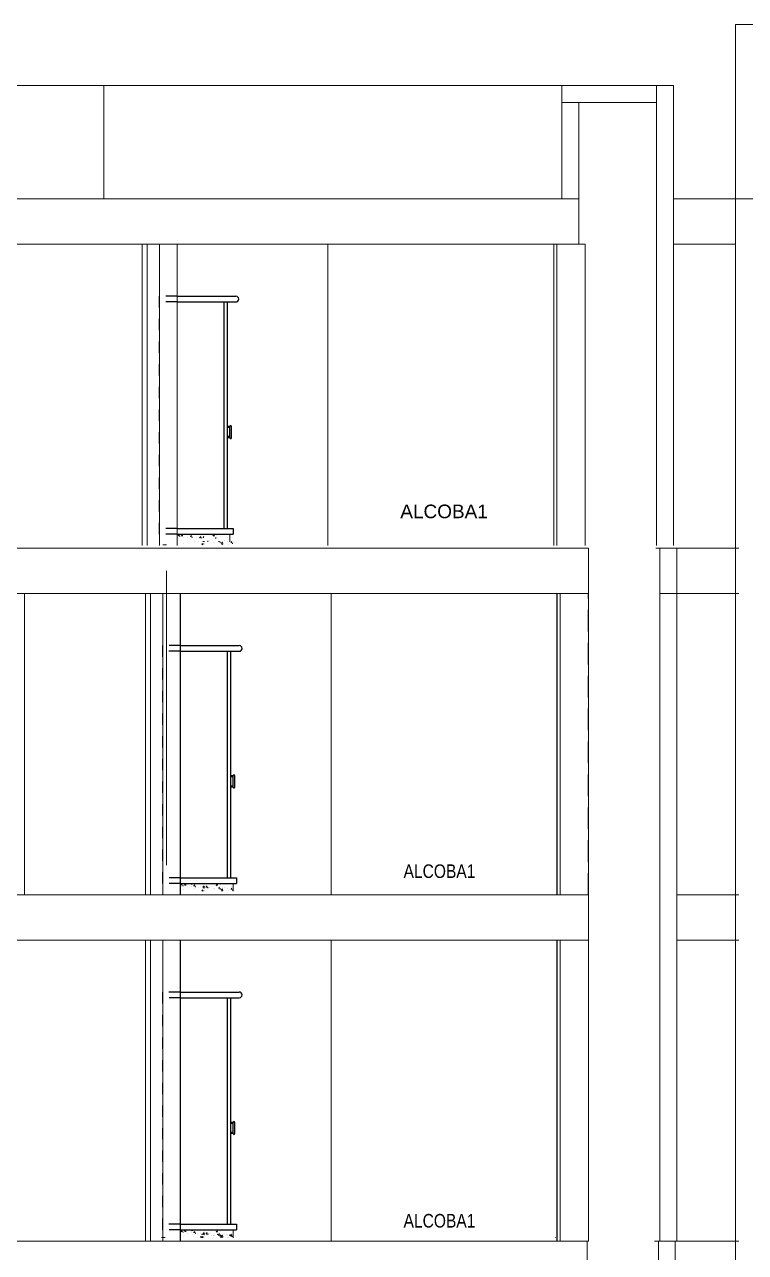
# Model space of a CAD drawing. Extents: x 1270 to 1442, y 932 to 1016.
# Drawn here: x 1414 to 1420.36, y 987.33 to 998.18 of the extents above; entities that cross this region are included whole.
import ezdxf

# ---------------------------------------------------------------- set-up
doc = ezdxf.new("R2010")
doc.units = 0
doc.header["$MEASUREMENT"] = 0
doc.linetypes.add('HIDDEN', pattern=[9.525, 6.35, -3.175])
doc.linetypes.add('HIDDEN2', pattern=[4.7625, 3.175, -1.5875])
doc.layers.add('arquitecturapasito', color=252, linetype='Continuous', lineweight=5)
doc.styles.add('MtXpl_Arial_Narrow', font='')
doc.styles.get("Standard").update_dxf_attribs({"font": 'arial.ttf'})
doc.styles.get('MtXpl_Arial_Narrow').set_extended_font_data('Arial Narrow')

msp = doc.modelspace()

# ---------------------------------------------------------------- linework, layer by layer
at = {"linetype": 'HIDDEN2', "ltscale": 0.03}
for p, q in [((1415.189, 993.677), (1415.189, 995.777)), ((1415.344, 995.777), (1415.189, 995.777)), ((1415.344, 995.727), (1415.189, 995.727)), ((1415.344, 993.727), (1415.189, 993.727)), ((1415.344, 993.677), (1415.189, 993.677)), ((1415.218, 990.592), (1415.218, 992.692)), ((1415.373, 992.692), (1415.218, 992.692)), ((1415.372, 992.642), (1415.218, 992.642)), ((1415.373, 990.642), (1415.218, 990.642)), ((1415.373, 990.592), (1415.218, 990.592)), ((1415.218, 987.532), (1415.218, 989.632)), ((1415.372, 989.632), (1415.218, 989.632)), ((1415.373, 989.582), (1415.218, 989.582)), ((1415.372, 987.582), (1415.218, 987.582)), ((1415.373, 987.532), (1415.218, 987.532))]:
    msp.add_line(p, q, dxfattribs=at)
for p, q in [((1415.344, 995.777), (1415.864, 995.777)), ((1415.344, 995.727), (1415.864, 995.727)), ((1415.759, 993.727), (1415.759, 995.727)), ((1415.789, 993.727), (1415.789, 995.727)), ((1415.889, 995.752), (1415.889, 995.752)), ((1415.809, 994.627), (1415.789, 994.627)), ((1415.809, 994.617), (1415.789, 994.617)), ((1415.809, 994.527), (1415.809, 994.627)), ((1415.824, 994.527), (1415.824, 994.627)), ((1415.809, 994.537), (1415.789, 994.537)), ((1415.809, 994.527), (1415.789, 994.527)), ((1415.344, 993.727), (1415.839, 993.727)), ((1415.344, 993.677), (1415.839, 993.677)), ((1415.839, 993.727), (1415.839, 993.677)), ((1415.373, 992.692), (1415.893, 992.692)), ((1415.918, 992.667), (1415.918, 992.667)), ((1415.372, 992.642), (1415.893, 992.642)), ((1415.788, 990.642), (1415.788, 992.642)), ((1415.818, 990.642), (1415.818, 992.642)), ((1415.838, 991.542), (1415.818, 991.542)), ((1415.838, 991.532), (1415.818, 991.532)), ((1415.838, 991.442), (1415.838, 991.542)), ((1415.853, 991.442), (1415.853, 991.542)), ((1415.838, 991.452), (1415.818, 991.452)), ((1415.838, 991.442), (1415.818, 991.442)), ((1415.372, 990.642), (1415.868, 990.642)), ((1415.868, 990.642), (1415.868, 990.592)), ((1415.372, 990.592), (1415.868, 990.592)), ((1415.372, 989.632), (1415.893, 989.632)), ((1415.372, 989.582), (1415.893, 989.582)), ((1415.788, 987.582), (1415.788, 989.582)), ((1415.818, 987.582), (1415.818, 989.582)), ((1415.918, 989.607), (1415.918, 989.607)), ((1415.838, 988.482), (1415.818, 988.482)), ((1415.838, 988.472), (1415.818, 988.472)), ((1415.838, 988.382), (1415.838, 988.482)), ((1415.853, 988.382), (1415.853, 988.482)), ((1415.838, 988.392), (1415.818, 988.392)), ((1415.838, 988.382), (1415.818, 988.382)), ((1415.372, 987.582), (1415.868, 987.582)), ((1415.868, 987.582), (1415.868, 987.532)), ((1415.373, 987.532), (1415.868, 987.532))]:
    msp.add_line(p, q)
for centre, radius, start, end in [((1415.864, 995.752), 0.025, 0, 90), ((1415.864, 995.752), 0.025, 270, 0), ((1415.817, 994.627), 0.0075, 0, 180), ((1415.817, 994.527), 0.0075, 180, 0), ((1415.893, 992.667), 0.025, 0, 90), ((1415.893, 992.667), 0.025, 270, 0), ((1415.846, 991.542), 0.0075, 0, 180), ((1415.846, 991.442), 0.0075, 180, 0), ((1415.893, 989.607), 0.025, 0, 90), ((1415.893, 989.607), 0.025, 270, 0), ((1415.846, 988.482), 0.0075, 0, 180), ((1415.846, 988.382), 0.0075, 180, 0)]:
    msp.add_arc(centre, radius, start, end)
at = {"layer": 'arquitecturapasito', "color": 252}
for p, q in [((1420.276, 975.911), (1420.276, 998.176)), ((1407.725, 997.637), (1418.743, 997.637)), ((1414.698, 997.637), (1414.698, 996.637)), ((1414.698, 997.637), (1414.698, 996.934)), ((1418.743, 997.637), (1418.743, 996.637)), ((1418.743, 997.637), (1419.577, 997.637)), ((1419.577, 997.637), (1419.727, 997.637)), ((1419.577, 997.637), (1419.577, 996.637)), ((1419.727, 997.637), (1419.727, 996.637)), ((1418.743, 997.487), (1419.577, 997.487)), ((1418.893, 997.487), (1418.893, 996.237)), ((1407.725, 996.637), (1418.893, 996.637)), ((1410.193, 996.637), (1418.893, 996.637)), ((1419.577, 993.577), (1419.577, 996.647)), ((1419.727, 993.577), (1419.727, 996.647)), ((1419.727, 996.637), (1420.276, 996.637)), ((1413.818, 996.237), (1418.947, 996.237)), ((1415.035, 996.237), (1415.035, 993.577)), ((1415.08, 993.577), (1415.08, 996.237)), ((1415.189, 996.237), (1415.189, 993.577)), ((1415.344, 993.577), (1415.344, 996.237)), ((1415.344, 993.577), (1415.344, 996.237)), ((1416.676, 996.237), (1416.676, 993.577)), ((1418.67, 993.577), (1418.67, 996.237)), ((1418.671, 993.577), (1418.671, 996.237)), ((1418.697, 996.237), (1418.697, 993.577)), ((1418.947, 996.237), (1418.947, 993.577)), ((1418.947, 996.237), (1418.947, 993.577)), ((1418.947, 993.577), (1418.947, 996.237)), ((1418.947, 993.577), (1418.947, 996.237)), ((1419.577, 996.237), (1419.577, 993.577)), ((1419.727, 996.237), (1420.276, 996.237)), ((1419.727, 996.237), (1419.727, 993.577)), ((1415.81, 993.677), (1415.344, 993.677)), ((1415.81, 993.677), (1415.81, 993.607)), ((1407.754, 993.552), (1418.976, 993.552)), ((1410.458, 993.552), (1418.922, 993.552)), ((1415.218, 993.582), (1415.251, 993.582)), ((1418.699, 993.582), (1418.7, 993.582)), ((1418.976, 990.492), (1418.976, 993.552)), ((1419.572, 993.552), (1420.305, 993.552)), ((1419.606, 993.552), (1420.305, 993.552)), ((1419.606, 990.492), (1419.606, 993.552)), ((1419.756, 990.492), (1419.756, 993.552)), ((1415.251, 993.352), (1415.251, 990.752)), ((1407.754, 993.152), (1418.976, 993.152)), ((1413.997, 990.492), (1413.997, 993.152)), ((1415.064, 993.152), (1415.064, 990.492)), ((1415.109, 990.492), (1415.109, 993.152)), ((1415.218, 993.152), (1415.218, 990.492)), ((1415.372, 990.492), (1415.372, 993.152)), ((1415.373, 990.492), (1415.373, 993.152)), ((1416.705, 993.152), (1416.705, 990.492)), ((1418.699, 990.492), (1418.699, 993.152)), ((1418.7, 990.492), (1418.7, 993.152)), ((1418.726, 993.152), (1418.726, 990.492)), ((1418.726, 990.492), (1418.726, 993.152)), ((1418.976, 993.152), (1418.976, 990.492)), ((1418.976, 993.152), (1418.976, 990.492)), ((1418.976, 990.492), (1418.976, 993.152)), ((1419.606, 993.152), (1420.305, 993.152)), ((1419.606, 993.152), (1419.606, 990.492)), ((1419.756, 993.152), (1419.756, 990.492)), ((1415.839, 990.592), (1415.373, 990.592)), ((1415.839, 990.592), (1415.839, 990.522)), ((1418.699, 990.522), (1418.7, 990.522)), ((1418.726, 990.522), (1418.726, 990.522)), ((1407.754, 990.492), (1418.976, 990.492)), ((1410.458, 990.492), (1418.922, 990.492)), ((1418.976, 987.432), (1418.976, 990.492)), ((1419.606, 987.432), (1419.606, 990.492)), ((1419.756, 990.492), (1420.305, 990.492)), ((1419.756, 990.492), (1420.305, 990.492)), ((1419.756, 987.432), (1419.756, 990.492)), ((1407.754, 990.092), (1418.976, 990.092)), ((1415.064, 990.092), (1415.064, 987.432)), ((1415.109, 987.432), (1415.109, 990.092)), ((1415.218, 990.092), (1415.218, 987.432)), ((1415.372, 987.432), (1415.372, 990.092)), ((1415.373, 987.432), (1415.373, 990.092)), ((1416.705, 990.092), (1416.705, 987.432)), ((1418.699, 987.432), (1418.699, 990.092)), ((1418.7, 987.432), (1418.7, 990.092)), ((1418.726, 990.092), (1418.726, 987.432)), ((1418.726, 987.432), (1418.726, 990.092)), ((1418.976, 990.092), (1418.976, 987.432)), ((1418.976, 990.092), (1418.976, 987.432)), ((1418.976, 987.432), (1418.976, 990.092)), ((1419.606, 990.092), (1419.606, 987.432)), ((1419.756, 990.092), (1420.305, 990.092)), ((1419.756, 990.092), (1419.756, 987.432)), ((1415.206, 987.464), (1415.239, 987.464)), ((1415.251, 987.532), (1415.251, 987.532)), ((1415.839, 987.532), (1415.372, 987.532)), ((1415.839, 987.532), (1415.839, 987.462)), ((1418.687, 987.464), (1418.688, 987.464)), ((1407.742, 987.434), (1418.964, 987.434)), ((1407.754, 987.432), (1418.976, 987.432)), ((1410.446, 987.434), (1418.91, 987.434)), ((1410.458, 987.432), (1418.922, 987.432)), ((1418.964, 984.374), (1418.964, 987.434)), ((1419.56, 987.434), (1420.293, 987.434)), ((1419.594, 987.434), (1420.293, 987.434)), ((1419.594, 984.374), (1419.594, 987.434)), ((1419.744, 984.374), (1419.744, 987.434)), ((1419.756, 987.432), (1420.305, 987.432))]:
    msp.add_line(p, q, dxfattribs=at)
at = {"layer": 'arquitecturapasito', "color": 252, "ltscale": 6}
for p, q in [((1422.588, 998.176), (1420.276, 998.176)), ((1420.276, 996.637), (1422.588, 996.637))]:
    msp.add_line(p, q, dxfattribs=at)
at = {"layer": 'arquitecturapasito', "color": 252, "linetype": 'Continuous'}
for p, q in [((1415.351, 993.675), (1415.351, 993.675)), ((1415.352, 993.664), (1415.361, 993.664)), ((1415.354, 993.665), (1415.361, 993.674)), ((1415.357, 993.654), (1415.357, 993.654)), ((1415.368, 993.653), (1415.366, 993.663)), ((1415.378, 993.668), (1415.388, 993.677)), ((1415.381, 993.662), (1415.394, 993.66)), ((1415.385, 993.674), (1415.385, 993.674)), ((1415.392, 993.663), (1415.391, 993.677)), ((1415.403, 993.647), (1415.403, 993.647)), ((1415.438, 993.65), (1415.438, 993.65)), ((1415.441, 993.676), (1415.445, 993.677)), ((1415.442, 993.674), (1415.449, 993.669)), ((1415.45, 993.669), (1415.453, 993.677)), ((1415.461, 993.655), (1415.47, 993.654)), ((1415.463, 993.656), (1415.471, 993.664)), ((1415.477, 993.644), (1415.475, 993.653)), ((1415.481, 993.657), (1415.481, 993.657)), ((1415.519, 993.647), (1415.519, 993.647)), ((1415.541, 993.643), (1415.553, 993.655)), ((1415.555, 993.638), (1415.553, 993.653)), ((1415.558, 993.667), (1415.558, 993.667)), ((1415.561, 993.647), (1415.561, 993.647)), ((1415.571, 993.645), (1415.58, 993.645)), ((1415.573, 993.646), (1415.58, 993.655)), ((1415.657, 993.66), (1415.657, 993.66)), ((1415.66, 993.664), (1415.671, 993.668)), ((1415.661, 993.662), (1415.669, 993.657)), ((1415.669, 993.657), (1415.673, 993.666)), ((1415.682, 993.637), (1415.689, 993.645)), ((1415.695, 993.665), (1415.695, 993.665)), ((1415.753, 993.673), (1415.753, 993.673)), ((1415.791, 993.648), (1415.791, 993.648)), ((1415.397, 993.597), (1415.397, 993.597)), ((1415.494, 993.61), (1415.494, 993.61)), ((1415.532, 993.615), (1415.532, 993.615)), ((1415.561, 993.589), (1415.572, 993.594)), ((1415.562, 993.587), (1415.569, 993.582)), ((1415.57, 993.583), (1415.573, 993.592)), ((1415.572, 993.612), (1415.586, 993.61)), ((1415.585, 993.591), (1415.585, 993.591)), ((1415.585, 993.588), (1415.585, 993.588)), ((1415.615, 993.609), (1415.614, 993.618)), ((1415.63, 993.618), (1415.63, 993.618)), ((1415.664, 993.603), (1415.664, 993.603)), ((1415.674, 993.603), (1415.674, 993.603)), ((1415.709, 993.611), (1415.718, 993.61)), ((1415.711, 993.615), (1415.711, 993.615)), ((1415.725, 993.599), (1415.723, 993.609)), ((1415.733, 993.592), (1415.744, 993.605)), ((1415.735, 993.587), (1415.748, 993.585)), ((1415.741, 993.587), (1415.741, 993.587)), ((1415.743, 993.613), (1415.743, 993.613)), ((1415.747, 993.588), (1415.745, 993.602)), ((1415.763, 993.618), (1415.763, 993.618)), ((1415.792, 993.611), (1415.792, 993.611)), ((1415.799, 993.585), (1415.799, 993.585)), ((1415.818, 993.601), (1415.827, 993.6)), ((1415.82, 993.602), (1415.828, 993.611)), ((1415.834, 993.59), (1415.832, 993.599)), ((1415.838, 993.6), (1415.838, 993.6)), ((1415.38, 990.589), (1415.38, 990.589)), ((1415.381, 990.579), (1415.39, 990.578)), ((1415.383, 990.58), (1415.39, 990.589)), ((1415.386, 990.569), (1415.386, 990.569)), ((1415.397, 990.568), (1415.395, 990.577)), ((1415.397, 990.537), (1415.397, 990.537)), ((1415.407, 990.583), (1415.416, 990.592)), ((1415.409, 990.577), (1415.423, 990.575)), ((1415.413, 990.588), (1415.413, 990.588)), ((1415.421, 990.578), (1415.42, 990.592)), ((1415.432, 990.561), (1415.432, 990.561)), ((1415.467, 990.565), (1415.467, 990.565)), ((1415.47, 990.591), (1415.474, 990.592)), ((1415.471, 990.589), (1415.478, 990.583)), ((1415.479, 990.584), (1415.482, 990.592)), ((1415.49, 990.57), (1415.499, 990.569)), ((1415.492, 990.571), (1415.5, 990.579)), ((1415.494, 990.55), (1415.494, 990.55)), ((1415.506, 990.558), (1415.504, 990.568)), ((1415.51, 990.572), (1415.51, 990.572)), ((1415.532, 990.555), (1415.532, 990.555)), ((1415.548, 990.562), (1415.548, 990.562)), ((1415.561, 990.529), (1415.572, 990.534)), ((1415.562, 990.527), (1415.569, 990.522)), ((1415.57, 990.558), (1415.582, 990.57)), ((1415.57, 990.523), (1415.573, 990.532)), ((1415.572, 990.552), (1415.586, 990.55)), ((1415.584, 990.553), (1415.582, 990.567)), ((1415.585, 990.531), (1415.585, 990.531)), ((1415.585, 990.528), (1415.585, 990.528)), ((1415.587, 990.582), (1415.587, 990.582)), ((1415.589, 990.562), (1415.589, 990.562)), ((1415.599, 990.56), (1415.609, 990.559)), ((1415.602, 990.561), (1415.609, 990.57)), ((1415.615, 990.549), (1415.614, 990.558)), ((1415.63, 990.558), (1415.63, 990.558)), ((1415.664, 990.543), (1415.664, 990.543)), ((1415.674, 990.543), (1415.674, 990.543)), ((1415.686, 990.575), (1415.686, 990.575)), ((1415.689, 990.579), (1415.7, 990.583)), ((1415.69, 990.576), (1415.697, 990.571)), ((1415.698, 990.572), (1415.701, 990.581)), ((1415.709, 990.551), (1415.718, 990.55)), ((1415.711, 990.551), (1415.718, 990.56)), ((1415.711, 990.555), (1415.711, 990.555)), ((1415.725, 990.539), (1415.723, 990.549)), ((1415.724, 990.58), (1415.724, 990.58)), ((1415.733, 990.532), (1415.744, 990.545)), ((1415.735, 990.527), (1415.748, 990.525)), ((1415.741, 990.527), (1415.741, 990.527)), ((1415.743, 990.553), (1415.743, 990.553)), ((1415.747, 990.528), (1415.745, 990.542)), ((1415.763, 990.558), (1415.763, 990.558)), ((1415.782, 990.588), (1415.782, 990.588)), ((1415.792, 990.551), (1415.792, 990.551)), ((1415.799, 990.525), (1415.799, 990.525)), ((1415.818, 990.541), (1415.827, 990.54)), ((1415.82, 990.563), (1415.82, 990.563)), ((1415.82, 990.542), (1415.828, 990.551)), ((1415.834, 990.53), (1415.832, 990.539)), ((1415.838, 990.54), (1415.838, 990.54)), ((1415.38, 987.529), (1415.38, 987.529)), ((1415.381, 987.519), (1415.39, 987.518)), ((1415.383, 987.52), (1415.39, 987.529)), ((1415.385, 987.479), (1415.385, 987.479)), ((1415.386, 987.509), (1415.386, 987.509)), ((1415.397, 987.508), (1415.395, 987.517)), ((1415.397, 987.477), (1415.397, 987.477)), ((1415.407, 987.523), (1415.416, 987.532)), ((1415.409, 987.517), (1415.423, 987.515)), ((1415.413, 987.528), (1415.413, 987.528)), ((1415.421, 987.518), (1415.42, 987.532)), ((1415.432, 987.501), (1415.432, 987.501)), ((1415.467, 987.505), (1415.467, 987.505)), ((1415.47, 987.531), (1415.474, 987.532)), ((1415.471, 987.529), (1415.478, 987.523)), ((1415.479, 987.524), (1415.482, 987.532)), ((1415.482, 987.491), (1415.482, 987.491)), ((1415.49, 987.51), (1415.499, 987.509)), ((1415.492, 987.511), (1415.5, 987.519)), ((1415.494, 987.49), (1415.494, 987.49)), ((1415.506, 987.498), (1415.504, 987.508)), ((1415.51, 987.512), (1415.51, 987.512)), ((1415.52, 987.496), (1415.52, 987.496)), ((1415.532, 987.495), (1415.532, 987.495)), ((1415.548, 987.502), (1415.548, 987.502)), ((1415.549, 987.471), (1415.56, 987.475)), ((1415.55, 987.469), (1415.557, 987.464)), ((1415.558, 987.465), (1415.561, 987.474)), ((1415.56, 987.494), (1415.574, 987.492)), ((1415.561, 987.469), (1415.572, 987.474)), ((1415.562, 987.467), (1415.569, 987.462)), ((1415.57, 987.498), (1415.582, 987.51)), ((1415.57, 987.463), (1415.573, 987.472)), ((1415.572, 987.492), (1415.586, 987.49)), ((1415.573, 987.473), (1415.573, 987.473)), ((1415.573, 987.47), (1415.573, 987.47)), ((1415.584, 987.493), (1415.582, 987.507)), ((1415.585, 987.471), (1415.585, 987.471)), ((1415.585, 987.468), (1415.585, 987.468)), ((1415.587, 987.522), (1415.587, 987.522)), ((1415.589, 987.502), (1415.589, 987.502)), ((1415.599, 987.5), (1415.609, 987.499)), ((1415.602, 987.501), (1415.609, 987.51)), ((1415.603, 987.491), (1415.602, 987.5)), ((1415.615, 987.489), (1415.614, 987.498)), ((1415.618, 987.5), (1415.618, 987.5)), ((1415.63, 987.498), (1415.63, 987.498)), ((1415.652, 987.484), (1415.652, 987.484)), ((1415.662, 987.485), (1415.662, 987.485)), ((1415.664, 987.483), (1415.664, 987.483)), ((1415.674, 987.483), (1415.674, 987.483)), ((1415.686, 987.515), (1415.686, 987.515)), ((1415.689, 987.519), (1415.7, 987.523)), ((1415.69, 987.516), (1415.697, 987.511)), ((1415.697, 987.492), (1415.706, 987.492)), ((1415.698, 987.512), (1415.701, 987.521)), ((1415.699, 987.497), (1415.699, 987.497)), ((1415.709, 987.491), (1415.718, 987.49)), ((1415.711, 987.491), (1415.718, 987.5)), ((1415.711, 987.495), (1415.711, 987.495)), ((1415.713, 987.481), (1415.711, 987.491)), ((1415.721, 987.474), (1415.732, 987.486)), ((1415.725, 987.479), (1415.723, 987.489)), ((1415.723, 987.469), (1415.736, 987.466)), ((1415.724, 987.52), (1415.724, 987.52)), ((1415.729, 987.469), (1415.729, 987.469)), ((1415.731, 987.495), (1415.731, 987.495)), ((1415.733, 987.472), (1415.744, 987.485)), ((1415.735, 987.469), (1415.733, 987.484)), ((1415.735, 987.467), (1415.748, 987.465)), ((1415.741, 987.467), (1415.741, 987.467)), ((1415.743, 987.493), (1415.743, 987.493)), ((1415.747, 987.468), (1415.745, 987.482)), ((1415.751, 987.5), (1415.751, 987.5)), ((1415.763, 987.498), (1415.763, 987.498)), ((1415.78, 987.493), (1415.78, 987.493)), ((1415.782, 987.528), (1415.782, 987.528)), ((1415.787, 987.467), (1415.787, 987.467)), ((1415.792, 987.491), (1415.792, 987.491)), ((1415.799, 987.465), (1415.799, 987.465)), ((1415.806, 987.483), (1415.815, 987.482)), ((1415.808, 987.484), (1415.816, 987.492)), ((1415.818, 987.481), (1415.827, 987.48)), ((1415.82, 987.503), (1415.82, 987.503)), ((1415.82, 987.482), (1415.828, 987.491)), ((1415.822, 987.471), (1415.82, 987.481)), ((1415.826, 987.482), (1415.826, 987.482)), ((1415.834, 987.47), (1415.832, 987.479)), ((1415.838, 987.48), (1415.838, 987.48))]:
    msp.add_line(p, q, dxfattribs=at)
at = {"layer": 'arquitecturapasito', "color": 252, "linetype": 'HIDDEN', "ltscale": 0.03}
msp.add_line((1418.973, 990.492), (1418.973, 993.152), dxfattribs=at)

# ---------------------------------------------------------------- texts
at = {"layer": 'arquitecturapasito', "color": 252, "linetype": 'ByBlock'}
msp.add_text('ALCOBA1', height=0.12, dxfattribs=at).set_placement((1417.315, 993.817))
at = {"layer": 'arquitecturapasito', "color": 252, "style": 'MtXpl_Arial_Narrow'}
for p in [(1417.344, 990.64), (1417.344, 987.553)]:
    msp.add_text('ALCOBA1', height=0.12, dxfattribs=at).set_placement(p)

doc.saveas('drawing.dxf')
